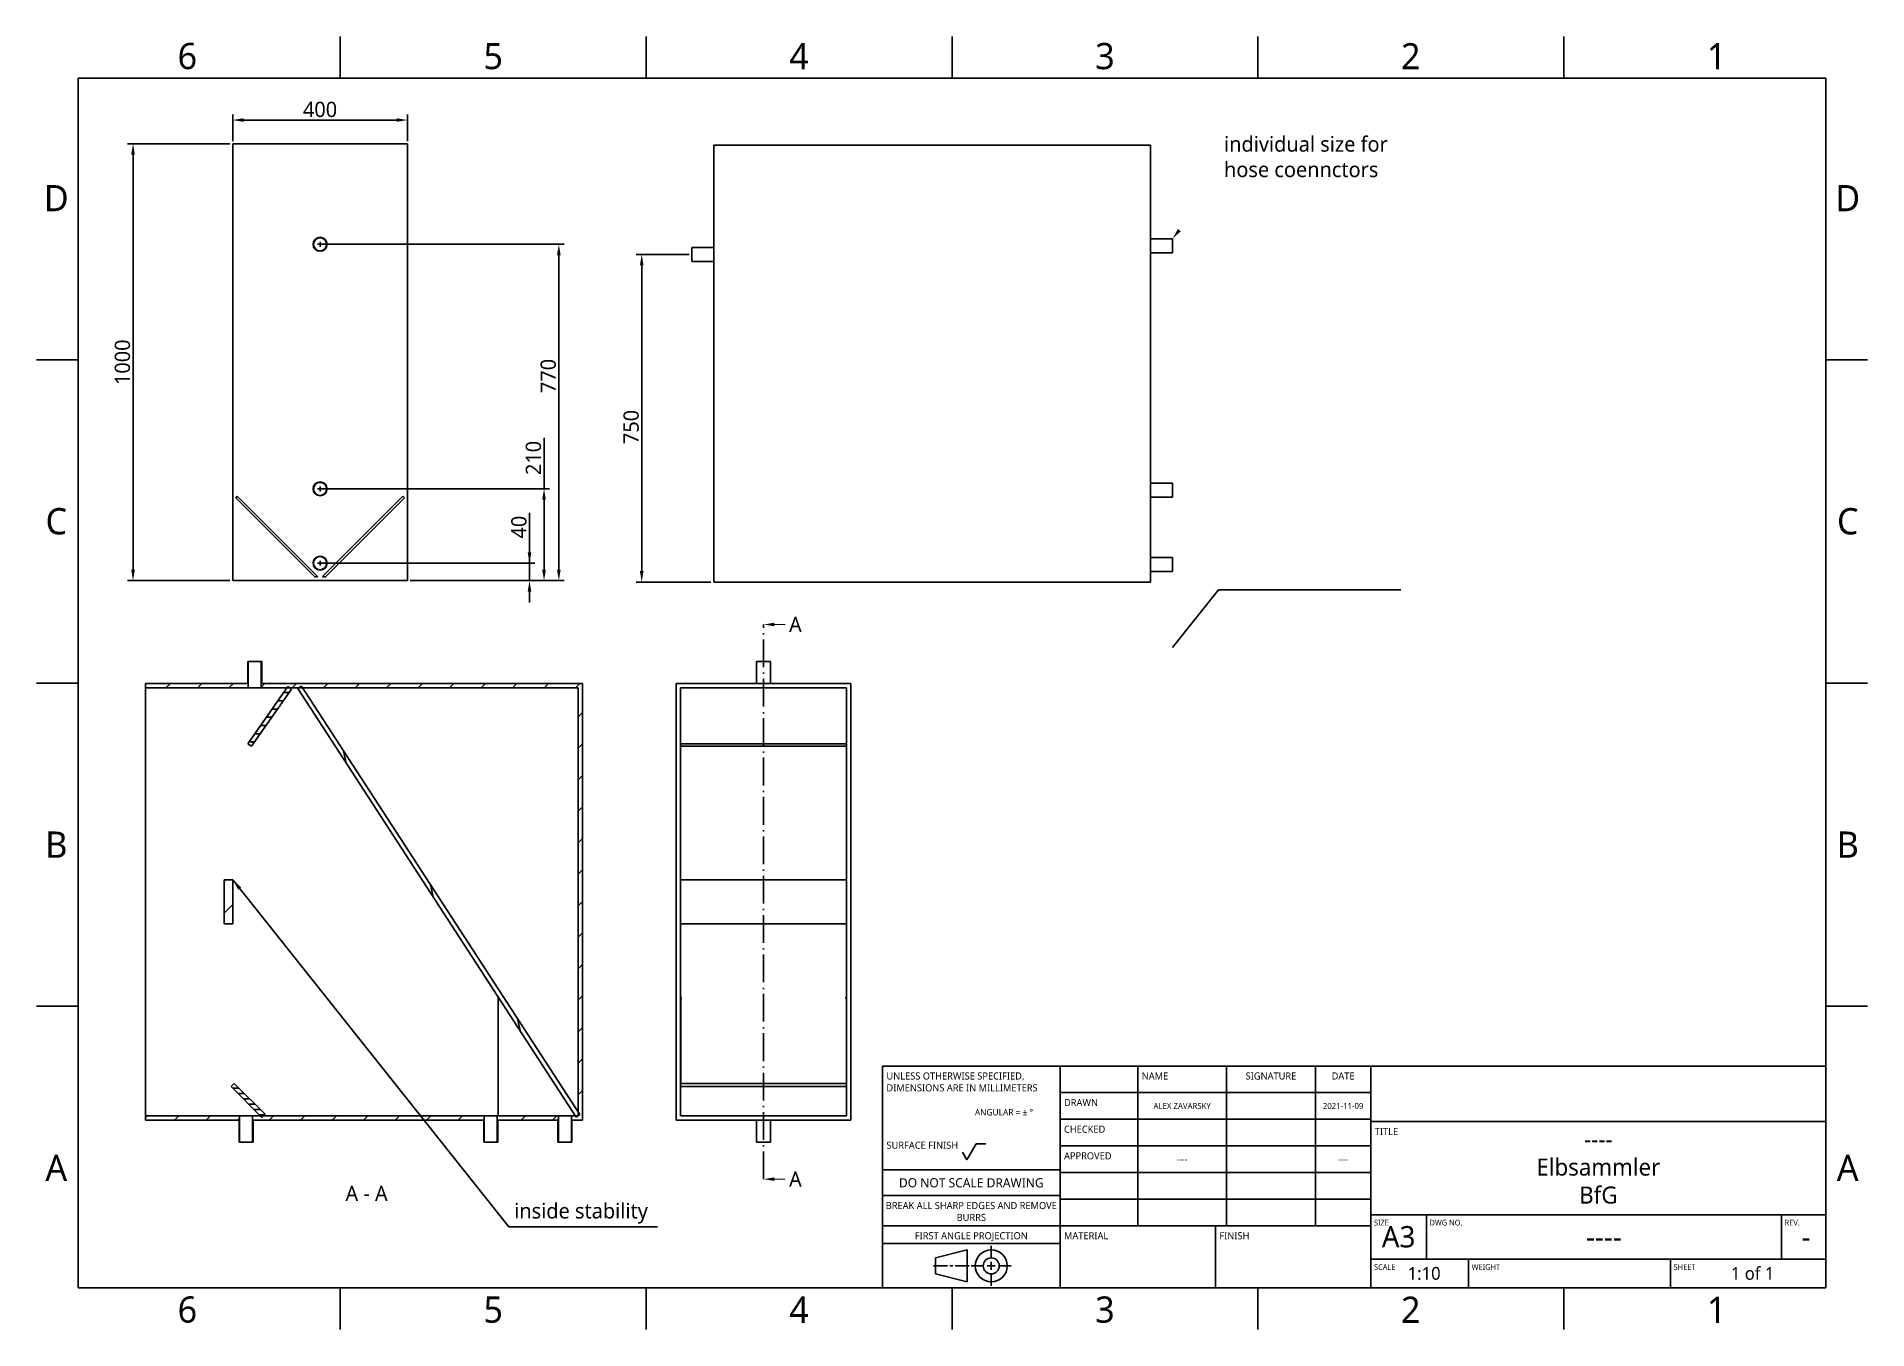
# Model space of a CAD drawing. Extents: x 1 to 420, y 0 to 296.
import ezdxf

# ---------------------------------------------------------------- set-up
doc = ezdxf.new("R2010")
doc.units = 0
doc.header["$LTSCALE"] = 12.7
doc.header["$MEASUREMENT"] = 0
doc.header["$PDMODE"] = 33
doc.header["$PDSIZE"] = 1
doc.linetypes.add('ONS_DASHDOT', pattern=[0.71, 0.5, -0.1, 0.01, -0.1])
doc.layers.get('DEFPOINTS').update_dxf_attribs({"linetype": 'CONTINUOUS'})
for name, color, linetype in [('ANNOTATION_TEXT', 7, 'CONTINUOUS'), ('BORDER_FRAME', 7, 'CONTINUOUS'), ('BORDER_ZONES', 7, 'CONTINUOUS'), ('CENTERMARKS', 7, 'CONTINUOUS'), ('SECTION_CUTTING_LINE', 7, 'ONS_DASHDOT'), ('TITLE_BLOCK', 7, 'CONTINUOUS'), ('VIEW_HATCHES', 7, 'CONTINUOUS'), ('VISIBLE', 7, 'CONTINUOUS')]:
    doc.layers.add(name, color=color, linetype=linetype)
doc.styles.add('ONSHAPE-STANDARD', font='NotoSans-Regular.ttf')
doc.styles.add('ONSHAPE-STANDARD-DIMENSION', font='')
doc.styles.add('ONSHAPE-STANDARD-FIELDS', font='')
doc.styles.add('ONSHAPE-STANDARD-NOTESTYLE', font='Noto Sans', dxfattribs={"height": 3.5})
doc.styles.add('ONSHAPE-STANDARD-VIEW-LABE', font='NotoSans-Regular.ttf', dxfattribs={"height": 3.5})
doc.styles.get('ONSHAPE-STANDARD-DIMENSION').set_extended_font_data('Noto Sans')
doc.styles.get('ONSHAPE-STANDARD-FIELDS').set_extended_font_data('Noto Sans')
doc.dimstyles.new('ONSHAPE-ISO-25$0', dxfattribs={"dimtxt": 3.5, "dimasz": 2.5, "dimexe": 1.25, "dimexo": 0.625, "dimtad": 1, "dimtxsty": 'ONSHAPE-STANDARD-DIMENSION', "dimcen": 2.5, "dimclrd": 7, "dimclre": 7, "dimclrt": 7, "dimadec": 1, "dimazin": 3, "dimtfac": 1, "dimtmove": 0, "dimatfit": 3})
pattern_1 = [(45, (75.83, 48.396), (-3.60555, 3.60555), [])]

# ---------------------------------------------------------------- blocks, each defined once
blk = doc.blocks.new('*D1')
at = {"layer": 'ANNOTATION_TEXT', "color": 7}
for p, q in [((45.25, 271.94), (21.82, 271.94)), ((23.07, 269.44), (23.07, 174.44)), ((45.25, 171.94), (21.82, 171.94))]:
    blk.add_line(p, q, dxfattribs=at)
for points in [[(23.49, 269.44), (22.65, 269.44), (23.07, 271.94)], [(22.65, 174.44), (23.49, 174.44), (23.07, 171.94)]]:
    blk.add_solid(points, dxfattribs=at)
at = {"layer": 'DEFPOINTS', "color": 0}
for p in [(45.87, 271.94), (23.07, 171.94), (23.07, 171.94), (45.87, 171.94)]:
    blk.add_point(p, dxfattribs=at)
at = {"layer": 'ANNOTATION_TEXT', "color": 7, "insert": (20.65, 221.94), "char_height": 3.5, "attachment_point": 5, "rotation": 90, "style": 'ONSHAPE-STANDARD-DIMENSION'}
blk.add_mtext('1000', dxfattribs=at)
blk = doc.blocks.new('*D2')
at = {"layer": 'ANNOTATION_TEXT', "color": 7}
for p, q in [((45.87, 272.57), (45.87, 278.64)), ((83.37, 277.39), (48.37, 277.39)), ((85.87, 272.57), (85.87, 278.64))]:
    blk.add_line(p, q, dxfattribs=at)
for points in [[(48.37, 277.81), (48.37, 276.98), (45.87, 277.39)], [(83.37, 276.98), (83.37, 277.81), (85.87, 277.39)]]:
    blk.add_solid(points, dxfattribs=at)
at = {"layer": 'DEFPOINTS', "color": 0}
for p in [(45.87, 277.39), (45.87, 277.39), (45.87, 271.94), (85.87, 271.94)]:
    blk.add_point(p, dxfattribs=at)
at = {"layer": 'ANNOTATION_TEXT', "color": 7, "insert": (65.87, 279.81), "char_height": 3.5, "attachment_point": 5, "style": 'ONSHAPE-STANDARD-DIMENSION'}
blk.add_mtext('400', dxfattribs=at)
blk = doc.blocks.new('*D3')
at = {"layer": 'ANNOTATION_TEXT', "color": 7}
for p, q in [((113.81, 175.94), (113.81, 187.44)), ((113.81, 178.44), (113.81, 180.94)), ((66.5, 175.94), (115.06, 175.94)), ((86.5, 171.94), (115.06, 171.94)), ((113.81, 175.94), (113.81, 171.94)), ((113.81, 169.44), (113.81, 166.94))]:
    blk.add_line(p, q, dxfattribs=at)
for points in [[(113.39, 178.44), (114.22, 178.44), (113.81, 175.94)], [(114.22, 169.44), (113.39, 169.44), (113.81, 171.94)]]:
    blk.add_solid(points, dxfattribs=at)
at = {"layer": 'DEFPOINTS', "color": 0}
for p in [(65.87, 175.94), (85.87, 171.94), (113.81, 171.94), (113.81, 171.94)]:
    blk.add_point(p, dxfattribs=at)
at = {"layer": 'ANNOTATION_TEXT', "color": 7, "insert": (111.39, 184.19), "char_height": 3.5, "attachment_point": 5, "rotation": 90, "style": 'ONSHAPE-STANDARD-DIMENSION'}
blk.add_mtext('40', dxfattribs=at)
blk = doc.blocks.new('*D4')
at = {"layer": 'ANNOTATION_TEXT', "color": 7}
for p, q in [((117.13, 192.94), (117.13, 204.6)), ((66.5, 192.94), (118.38, 192.94)), ((117.13, 190.44), (117.13, 174.44)), ((86.5, 171.94), (113.75, 171.94)), ((113.87, 171.94), (118.38, 171.94))]:
    blk.add_line(p, q, dxfattribs=at)
for points in [[(117.55, 190.44), (116.71, 190.44), (117.13, 192.94)], [(116.71, 174.44), (117.55, 174.44), (117.13, 171.94)]]:
    blk.add_solid(points, dxfattribs=at)
at = {"layer": 'DEFPOINTS', "color": 0}
for p in [(65.87, 192.94), (85.87, 171.94), (117.13, 171.94), (117.13, 171.94)]:
    blk.add_point(p, dxfattribs=at)
at = {"layer": 'ANNOTATION_TEXT', "color": 7, "insert": (114.71, 200.02), "char_height": 3.5, "attachment_point": 5, "rotation": 90, "style": 'ONSHAPE-STANDARD-DIMENSION'}
blk.add_mtext('210', dxfattribs=at)
blk = doc.blocks.new('*D5')
at = {"layer": 'ANNOTATION_TEXT', "color": 7}
for p, q in [((66.5, 248.94), (121.77, 248.94)), ((120.52, 246.44), (120.52, 174.44)), ((86.5, 171.94), (113.75, 171.94)), ((113.87, 171.94), (121.77, 171.94))]:
    blk.add_line(p, q, dxfattribs=at)
for points in [[(120.94, 246.44), (120.1, 246.44), (120.52, 248.94)], [(120.1, 174.44), (120.94, 174.44), (120.52, 171.94)]]:
    blk.add_solid(points, dxfattribs=at)
at = {"layer": 'DEFPOINTS', "color": 0}
for p in [(65.87, 248.94), (85.87, 171.94), (120.52, 171.94), (120.52, 171.94)]:
    blk.add_point(p, dxfattribs=at)
at = {"layer": 'ANNOTATION_TEXT', "color": 7, "insert": (118.1, 218.8), "char_height": 3.5, "attachment_point": 5, "rotation": 90, "style": 'ONSHAPE-STANDARD-DIMENSION'}
blk.add_mtext('770', dxfattribs=at)
blk = doc.blocks.new('*D6')
at = {"layer": 'ANNOTATION_TEXT', "color": 7}
for p, q in [((150.34, 246.62), (138.24, 246.62)), ((139.49, 244.12), (139.49, 174.12)), ((155.34, 171.62), (138.24, 171.62))]:
    blk.add_line(p, q, dxfattribs=at)
for points in [[(139.91, 244.12), (139.07, 244.12), (139.49, 246.62)], [(139.07, 174.12), (139.91, 174.12), (139.49, 171.62)]]:
    blk.add_solid(points, dxfattribs=at)
at = {"layer": 'DEFPOINTS', "color": 0}
for p in [(150.96, 246.62), (139.49, 171.62), (139.49, 171.62), (155.96, 171.62)]:
    blk.add_point(p, dxfattribs=at)
at = {"layer": 'ANNOTATION_TEXT', "color": 7, "insert": (137.07, 207.12), "char_height": 3.5, "attachment_point": 5, "rotation": 90, "style": 'ONSHAPE-STANDARD-DIMENSION'}
blk.add_mtext('750', dxfattribs=at)

msp = doc.modelspace()

# ---------------------------------------------------------------- hatches: boundary and pattern name
at = {"layer": 'VIEW_HATCHES'}
h = msp.add_hatch(dxfattribs=at)
h.set_pattern_fill('ANSI31', color=256, scale=40.792156, style=0, pattern_type=2)
h.set_pattern_definition(pattern_1)
edge = h.paths.add_edge_path(flags=0)
edge.add_line((25.9269, 148.3958), (25.9269, 147.3958))
edge.add_line((49.4269, 147.3958), (25.9269, 147.3958))
edge.add_line((49.4269, 147.3958), (49.4269, 153.3958))
edge.add_line((49.4269, 153.3958), (49.3269, 153.3958))
edge.add_line((49.3269, 148.3958), (49.3269, 153.3958))
edge.add_line((49.3269, 148.3958), (25.9269, 148.3958))
h = msp.add_hatch(dxfattribs=at)
h.set_pattern_fill('ANSI31', color=256, scale=40.792156, style=0, pattern_type=2)
h.set_pattern_definition(pattern_1)
edge = h.paths.add_edge_path(flags=0)
edge.add_line((52.5269, 153.3958), (52.4269, 153.3958))
edge.add_line((52.4269, 153.3958), (52.4269, 147.3958))
edge.add_line((124.9269, 147.3958), (52.4269, 147.3958))
edge.add_line((124.9269, 147.3958), (124.9269, 49.3958))
edge.add_line((124.9269, 49.3958), (123.4269, 49.3958))
edge.add_line((123.4269, 49.3958), (123.4269, 43.3958))
edge.add_line((123.4269, 43.3958), (123.5269, 43.3958))
edge.add_line((123.5269, 48.3958), (123.5269, 43.3958))
edge.add_line((125.9269, 48.3958), (123.5269, 48.3958))
edge.add_line((125.9269, 148.3958), (125.9269, 48.3958))
edge.add_line((125.9269, 148.3958), (52.5269, 148.3958))
edge.add_line((52.5269, 153.3958), (52.5269, 148.3958))
h = msp.add_hatch(dxfattribs=at)
h.set_pattern_fill('ANSI31', color=256, scale=15.060573, angle=135.000009, style=0, pattern_type=2)
h.set_pattern_definition([(180, (75.8298, 48.3958), (3e-07, -1.88257), [])])
edge = h.paths.add_edge_path(flags=0)
edge.add_line((58.5173, 147.6826), (49.3401, 134.5762))
edge.add_line((49.3401, 134.5762), (50.1593, 134.0026))
edge.add_line((59.3365, 147.109), (50.1593, 134.0026))
edge.add_line((58.5173, 147.6826), (59.3365, 147.109))
h = msp.add_hatch(dxfattribs=at)
h.set_pattern_fill('ANSI31', color=256, scale=104.812664, angle=57.000009, style=0, pattern_type=2)
h.set_pattern_definition([(102, (75.83, 48.396), (-12.8153, -2.724), [])])
edge = h.paths.add_edge_path(flags=0)
edge.add_line((60.7848, 147.2479), (124.5076, 49.1235))
edge.add_line((124.5076, 49.1235), (125.3462, 49.6681))
edge.add_line((61.6235, 147.7926), (125.3462, 49.6681))
edge.add_line((60.7848, 147.2479), (61.6235, 147.7926))
h = msp.add_hatch(dxfattribs=at)
h.set_pattern_fill('ANSI31', color=256, scale=40.792156, style=0, pattern_type=2)
h.set_pattern_definition(pattern_1)
edge = h.paths.add_edge_path(flags=0)
edge.add_line((43.9269, 93.3958), (45.9269, 93.3958))
edge.add_line((45.9269, 93.3958), (45.9269, 103.3958))
edge.add_line((43.9269, 103.3958), (45.9269, 103.3958))
edge.add_line((43.9269, 93.3958), (43.9269, 103.3958))
h = msp.add_hatch(dxfattribs=at)
h.set_pattern_fill('ANSI31', color=256, scale=9.777778, angle=135.000009, style=0, pattern_type=2)
h.set_pattern_definition([(180, (75.8298, 48.3958), (2e-07, -1.22222), [])])
edge = h.paths.add_edge_path(flags=0)
edge.add_line((53.2805, 49.7494), (46.2094, 56.8204))
edge.add_line((46.2094, 56.8204), (45.5023, 56.1133))
edge.add_line((52.5734, 49.0423), (45.5023, 56.1133))
edge.add_line((53.2805, 49.7494), (52.5734, 49.0423))
h = msp.add_hatch(dxfattribs=at)
h.set_pattern_fill('ANSI31', color=256, scale=40.792156, style=0, pattern_type=2)
h.set_pattern_definition(pattern_1)
edge = h.paths.add_edge_path(flags=0)
edge.add_line((25.9269, 49.3958), (25.9269, 48.3958))
edge.add_line((47.3269, 48.3958), (25.9269, 48.3958))
edge.add_line((47.3269, 43.3958), (47.3269, 48.3958))
edge.add_line((47.3269, 43.3958), (47.4269, 43.3958))
edge.add_line((47.4269, 43.3958), (47.4269, 49.3958))
edge.add_line((47.4269, 49.3958), (25.9269, 49.3958))
h = msp.add_hatch(dxfattribs=at)
h.set_pattern_fill('ANSI31', color=256, scale=40.792156, style=0, pattern_type=2)
h.set_pattern_definition(pattern_1)
edge = h.paths.add_edge_path(flags=0)
edge.add_line((103.3269, 43.3958), (103.4269, 43.3958))
edge.add_line((103.4269, 43.3958), (103.4269, 49.3958))
edge.add_line((103.4269, 49.3958), (50.4269, 49.3958))
edge.add_line((50.4269, 49.3958), (50.4269, 43.3958))
edge.add_line((50.4269, 43.3958), (50.5269, 43.3958))
edge.add_line((50.5269, 48.3958), (50.5269, 43.3958))
edge.add_line((103.3269, 48.3958), (50.5269, 48.3958))
edge.add_line((103.3269, 43.3958), (103.3269, 48.3958))
h = msp.add_hatch(dxfattribs=at)
h.set_pattern_fill('ANSI31', color=256, scale=40.792156, style=0, pattern_type=2)
h.set_pattern_definition(pattern_1)
edge = h.paths.add_edge_path(flags=0)
edge.add_line((120.3269, 43.3958), (120.4269, 43.3958))
edge.add_line((120.4269, 43.3958), (120.4269, 49.3958))
edge.add_line((120.4269, 49.3958), (106.4269, 49.3958))
edge.add_line((106.4269, 49.3958), (106.4269, 43.3958))
edge.add_line((106.4269, 43.3958), (106.5269, 43.3958))
edge.add_line((106.5269, 48.3958), (106.5269, 43.3958))
edge.add_line((120.3269, 48.3958), (106.5269, 48.3958))
edge.add_line((120.3269, 43.3958), (120.3269, 48.3958))

# ---------------------------------------------------------------- linework, layer by layer
at = {"layer": 'ANNOTATION_TEXT', "extrusion": (0, -0.603702, 0.79721)}
msp.add_lwpolyline([(260.9602, 196.4589), (271.5103, 213.0233), (313.2459, 213.0233)], dxfattribs=at)
at = {"layer": 'ANNOTATION_TEXT'}
msp.add_lwpolyline([(45.9269, 103.3958), (109.0498, 23.9894), (143.073, 23.9894)], dxfattribs=at)
for points in [[(262.8462, 251.9125), (260.9602, 250.2194), (262.1951, 252.4326)], [(47.1564, 101.1795), (45.9269, 103.3958), (47.8088, 101.6981)]]:
    msp.add_solid(points, dxfattribs=at)
at = {"layer": 'BORDER_FRAME'}
for p, q in [((10.5, 10), (10.5, 287)), ((10.5, 287), (410.5, 287)), ((410.5, 287), (410.5, 10)), ((410.5, 10), (10.5, 10))]:
    msp.add_line(p, q, dxfattribs=at)
at = {"layer": 'BORDER_ZONES'}
for p, q in [((70.5, 287), (70.5, 296.5)), ((140.5, 287), (140.5, 296.5)), ((210.5, 287), (210.5, 296.5)), ((280.5, 287), (280.5, 296.5)), ((350.5, 287), (350.5, 296.5)), ((10.5, 222.5), (1, 222.5)), ((410.5, 222.5), (420, 222.5)), ((10.5, 148.5), (1, 148.5)), ((410.5, 148.5), (420, 148.5)), ((10.5, 74.5), (1, 74.5)), ((410.5, 74.5), (420, 74.5)), ((70.5, 10), (70.5, 0.5)), ((140.5, 10), (140.5, 0.5)), ((210.5, 10), (210.5, 0.5)), ((280.5, 10), (280.5, 0.5)), ((350.5, 10), (350.5, 0.5))]:
    msp.add_line(p, q, dxfattribs=at)
at = {"layer": 'CENTERMARKS', "linetype": 'CONTINUOUS'}
for p, q in [((65.3145, 248.9436), (66.4345, 248.9436)), ((65.8745, 248.3836), (65.8745, 249.5036)), ((65.3145, 192.9436), (66.4345, 192.9436)), ((65.8745, 192.3836), (65.8745, 193.5036)), ((65.8745, 175.3836), (65.8745, 176.5036)), ((65.3145, 175.9436), (66.4345, 175.9436))]:
    msp.add_line(p, q, dxfattribs=at)
at = {"layer": 'SECTION_CUTTING_LINE', "color": 7}
msp.add_line((167.3718, 34.8958), (167.3718, 161.8958), dxfattribs=at)
for points in [[(167.3718, 161.8958), (169.8718, 161.4791), (169.8718, 162.3125)], [(169.8718, 161.7916), (172.3718, 161.7916), (169.8718, 162), (172.3718, 162)], [(167.3718, 34.8958), (169.8718, 34.4791), (169.8718, 35.3125)], [(169.8718, 34.7916), (172.3718, 34.7916), (169.8718, 35), (172.3718, 35)]]:
    msp.add_solid(points, dxfattribs=at)
at = {"layer": 'TITLE_BLOCK'}
for p, q in [((194.6, 10), (194.6, 60.8)), ((194.6, 60.8), (235.24, 60.8)), ((235.24, 10), (235.24, 60.8)), ((235.24, 60.8), (306.36, 60.8)), ((253.02, 24.224), (253.02, 60.8)), ((273.34, 24.224), (273.34, 60.8)), ((293.66, 24.224), (293.66, 60.8)), ((306.36, 10), (306.36, 60.8)), ((306.36, 60.8), (410.5, 60.8)), ((235.24, 54.704), (306.36, 54.704)), ((235.24, 48.608), (306.36, 48.608)), ((306.36, 48.1), (410.5, 48.1)), ((213.904, 39.3298), (216.0376, 43.0253)), ((216.0376, 43.0253), (218.2728, 43.0253)), ((235.24, 42.512), (306.36, 42.512)), ((212.888, 41.0896), (213.904, 39.3298)), ((194.6, 37.0256), (235.24, 37.0256)), ((235.24, 36.416), (306.36, 36.416)), ((194.6, 31.1328), (235.24, 31.1328)), ((235.24, 30.32), (306.36, 30.32)), ((306.36, 26.764), (410.5, 26.764)), ((319.06, 16.604), (319.06, 26.764)), ((400.34, 16.604), (400.34, 26.764)), ((194.6, 24.224), (235.24, 24.224)), ((235.24, 24.224), (306.36, 24.224)), ((270.8, 10), (270.8, 24.224)), ((194.6, 20.16), (235.24, 20.16)), ((214.0056, 18.697), (206.6904, 16.8682)), ((206.6904, 16.8682), (206.6904, 13.2106)), ((214.0056, 11.3818), (214.0056, 18.697)), ((219.492, 16.8682), (219.492, 19.6114)), ((209.4336, 15.0394), (206.2332, 15.0394)), ((206.6904, 13.2106), (214.0056, 11.3818)), ((210.7138, 15.0394), (209.9822, 15.0394)), ((211.2624, 15.0394), (214.4628, 15.0394)), ((217.6632, 15.0394), (214.92, 15.0394)), ((220.4064, 15.0394), (218.5776, 15.0394)), ((219.492, 15.9538), (219.492, 14.125)), ((219.492, 13.2106), (219.492, 10.4674)), ((221.3208, 15.0394), (224.064, 15.0394)), ((306.36, 16.604), (410.5, 16.604)), ((328.712, 10), (328.712, 16.604)), ((374.94, 10), (374.94, 16.604)), ((194.6, 10), (235.24, 10))]:
    msp.add_line(p, q, dxfattribs=at)
for radius in [3.6576, 1.8288]:
    msp.add_circle((219.492, 15.0394), radius, dxfattribs=at)
at = {"layer": 'VISIBLE'}
for p, q in [((45.8745, 271.9436), (45.8745, 171.9436)), ((85.8745, 271.9436), (45.8745, 271.9436)), ((85.8745, 271.9436), (85.8745, 171.9436)), ((255.9602, 271.6194), (155.9602, 271.6194)), ((155.9602, 271.6194), (155.9602, 171.6194)), ((255.9602, 271.6194), (255.9602, 171.6194)), ((155.9602, 248.2194), (150.9602, 248.2194)), ((150.9602, 245.0194), (150.9602, 248.2194)), ((260.9602, 250.2194), (255.9602, 250.2194)), ((260.9602, 250.2194), (260.9602, 247.0194)), ((150.9602, 245.0194), (155.9602, 245.0194)), ((255.9602, 247.0194), (260.9602, 247.0194)), ((260.9602, 194.2194), (255.9602, 194.2194)), ((260.9602, 194.2194), (260.9602, 191.0194)), ((46.9286, 191.2419), (46.5751, 190.8884)), ((46.5751, 190.8884), (64.6439, 172.8195)), ((46.9286, 191.2419), (65.3134, 172.8572)), ((66.4355, 172.8572), (84.8203, 191.2419)), ((67.105, 172.8195), (85.1739, 190.8884)), ((85.1739, 190.8884), (84.8203, 191.2419)), ((255.9602, 191.0194), (260.9602, 191.0194)), ((260.9602, 177.2194), (255.9602, 177.2194)), ((260.9602, 177.2194), (260.9602, 174.0194)), ((85.8745, 171.9436), (45.8745, 171.9436)), ((64.6439, 172.8195), (65.2758, 172.8195)), ((65.3134, 172.8572), (65.2758, 172.8195)), ((66.4732, 172.8195), (66.4355, 172.8572)), ((67.105, 172.8195), (66.4732, 172.8195)), ((255.9602, 174.0194), (260.9602, 174.0194)), ((255.9602, 171.6194), (155.9602, 171.6194)), ((49.4269, 153.3958), (49.3269, 153.3958)), ((49.3269, 148.3958), (49.3269, 153.3958)), ((49.4269, 147.3958), (49.4269, 153.3958)), ((49.4269, 153.3958), (52.4269, 153.3958)), ((52.5269, 153.3958), (52.4269, 153.3958)), ((52.4269, 153.3958), (52.4269, 147.3958)), ((52.5269, 153.3958), (52.5269, 148.3958)), ((165.7718, 153.3958), (165.7718, 148.3958)), ((165.7718, 153.3958), (168.9718, 153.3958)), ((168.9718, 148.3958), (168.9718, 153.3958)), ((25.9269, 148.3958), (25.9269, 147.3958)), ((49.3269, 148.3958), (25.9269, 148.3958)), ((25.9269, 49.3958), (25.9269, 147.3958)), ((49.4269, 147.3958), (25.9269, 147.3958)), ((58.5173, 147.6826), (49.3401, 134.5762)), ((49.4269, 147.3958), (52.4269, 147.3958)), ((59.3365, 147.109), (50.1593, 134.0026)), ((124.9269, 147.3958), (52.4269, 147.3958)), ((125.9269, 148.3958), (52.5269, 148.3958)), ((58.5173, 147.6826), (59.3365, 147.109)), ((60.7848, 147.2479), (61.6235, 147.7926)), ((60.7848, 147.2479), (124.5076, 49.1235)), ((61.6235, 147.7926), (125.3462, 49.6681)), ((124.9269, 147.3958), (124.9269, 49.3958)), ((125.9269, 148.3958), (125.9269, 48.3958)), ((147.3718, 48.3958), (147.3718, 148.3958)), ((187.3718, 148.3958), (147.3718, 148.3958)), ((186.3718, 147.3958), (148.3718, 147.3958)), ((148.3718, 49.3958), (148.3718, 147.3958)), ((186.3718, 49.3958), (186.3718, 147.3958)), ((187.3718, 48.3958), (187.3718, 148.3958)), ((49.3401, 134.5762), (50.1593, 134.0026)), ((186.3718, 134.5762), (148.3718, 134.5762)), ((186.3718, 134.0026), (148.3718, 134.0026)), ((43.9269, 93.3958), (43.9269, 103.3958)), ((43.9269, 103.3958), (45.9269, 103.3958)), ((45.9269, 93.3958), (45.9269, 103.3958)), ((148.3718, 103.3958), (186.3718, 103.3958)), ((43.9269, 93.3958), (45.9269, 93.3958)), ((148.3718, 93.3958), (186.3718, 93.3958)), ((106.6286, 49.3958), (106.6286, 76.3958)), ((106.6286, 76.3958), (106.7967, 76.3958)), ((148.4259, 76.3958), (148.3718, 76.3958)), ((148.4259, 56.8204), (148.4259, 76.3958)), ((148.4259, 76.3958), (148.6649, 76.3958)), ((186.0786, 76.3958), (186.3176, 76.3958)), ((186.3176, 56.8204), (186.3176, 76.3958)), ((186.3718, 76.3958), (186.3176, 76.3958)), ((46.2094, 56.8204), (45.5023, 56.1133)), ((52.5734, 49.0423), (45.5023, 56.1133)), ((53.2805, 49.7494), (46.2094, 56.8204)), ((186.3718, 56.8204), (148.3718, 56.8204)), ((186.3718, 56.1133), (148.3718, 56.1133)), ((25.9269, 49.3958), (25.9269, 48.3958)), ((47.4269, 49.3958), (25.9269, 49.3958)), ((47.3269, 48.3958), (25.9269, 48.3958)), ((47.3269, 43.3958), (47.3269, 48.3958)), ((47.4269, 43.3958), (47.4269, 49.3958)), ((47.4269, 49.3958), (50.4269, 49.3958)), ((50.4269, 49.3958), (50.4269, 43.3958)), ((103.4269, 49.3958), (50.4269, 49.3958)), ((50.5269, 48.3958), (50.5269, 43.3958)), ((103.3269, 48.3958), (50.5269, 48.3958)), ((53.2805, 49.7494), (52.5734, 49.0423)), ((103.3269, 43.3958), (103.3269, 48.3958)), ((103.4269, 43.3958), (103.4269, 49.3958)), ((103.4269, 49.3958), (106.4269, 49.3958)), ((106.4269, 49.3958), (106.4269, 43.3958)), ((120.4269, 49.3958), (106.4269, 49.3958)), ((120.3269, 48.3958), (106.5269, 48.3958)), ((106.5269, 48.3958), (106.5269, 43.3958)), ((120.3269, 43.3958), (120.3269, 48.3958)), ((120.4269, 43.3958), (120.4269, 49.3958)), ((120.4269, 49.3958), (123.4269, 49.3958)), ((124.9269, 49.3958), (123.4269, 49.3958)), ((123.4269, 49.3958), (123.4269, 43.3958)), ((123.5269, 48.3958), (123.5269, 43.3958)), ((125.9269, 48.3958), (123.5269, 48.3958)), ((124.5076, 49.1235), (125.3462, 49.6681)), ((187.3718, 48.3958), (147.3718, 48.3958)), ((186.3718, 49.3958), (148.3718, 49.3958)), ((165.7718, 48.3958), (165.7718, 43.3958)), ((168.9718, 43.3958), (168.9718, 48.3958)), ((47.3269, 43.3958), (47.4269, 43.3958)), ((50.4269, 43.3958), (47.4269, 43.3958)), ((50.4269, 43.3958), (50.5269, 43.3958)), ((103.3269, 43.3958), (103.4269, 43.3958)), ((106.4269, 43.3958), (103.4269, 43.3958)), ((106.4269, 43.3958), (106.5269, 43.3958)), ((120.3269, 43.3958), (120.4269, 43.3958)), ((123.4269, 43.3958), (120.4269, 43.3958)), ((123.4269, 43.3958), (123.5269, 43.3958)), ((168.9718, 43.3958), (165.7718, 43.3958))]:
    msp.add_line(p, q, dxfattribs=at)
for centre, radius in [((65.8745, 248.9436), 1.6), ((65.8745, 248.9436), 1.5), ((65.8745, 192.9436), 1.6), ((65.8745, 192.9436), 1.5), ((65.8745, 175.9436), 1.6), ((65.8745, 175.9436), 1.5)]:
    msp.add_circle(centre, radius, dxfattribs=at)

# ---------------------------------------------------------------- texts
at = {"layer": 'ANNOTATION_TEXT', "char_height": 3.5, "attachment_point": 4, "style": 'ONSHAPE-STANDARD-NOTESTYLE'}
for s, insert, width in [('individual size for\\Phose coennctors', (272.7603, 268.9631), 40.485559), ('inside stability', (110.2998, 27.0559), 32.773161)]:
    msp.add_mtext(s, dxfattribs=dict(at, insert=insert, width=width))
at = {"layer": 'ANNOTATION_TEXT', "color": 7, "insert": (75.9269, 33.3958), "char_height": 3.5, "attachment_point": 2, "style": 'ONSHAPE-STANDARD-VIEW-LABE'}
msp.add_mtext(' A - A ', dxfattribs=at)
at = {"layer": 'BORDER_ZONES', "char_height": 6, "attachment_point": 5, "style": 'ONSHAPE-STANDARD'}
for s, insert in [('6', (35.5, 292)), ('5', (105.5, 292)), ('4', (175.5, 292)), ('3', (245.5, 292)), ('2', (315.5, 292)), ('1', (385.5, 292)), ('D', (5.5, 259.5)), ('D', (415.5, 259.5)), ('C', (5.5, 185.5)), ('C', (415.5, 185.5)), ('B', (5.5, 111.5)), ('B', (415.5, 111.5)), ('A', (5.5, 37.5)), ('A', (415.5, 37.5)), ('6', (35.5, 5)), ('5', (105.5, 5)), ('4', (175.5, 5)), ('3', (245.5, 5)), ('2', (315.5, 5)), ('1', (385.5, 5))]:
    msp.add_mtext(s, dxfattribs=dict(at, insert=insert))
at = {"layer": 'SECTION_CUTTING_LINE', "color": 7, "char_height": 3.5, "width": 3.120913, "attachment_point": 1, "style": 'ONSHAPE-STANDARD'}
for insert in [(173.2051, 163.6458), (173.2051, 36.6458)]:
    msp.add_mtext('\\fNoto Sans|b0|i0|c0|p0;\\W1.0000000000;\\T1.0000000000;\\o\\lA', dxfattribs=dict(at, insert=insert))
at = {"layer": 'TITLE_BLOCK'}
for s, insert, char_height, width, attachment_point, style in [('UNLESS OTHERWISE SPECIFIED, DIMENSIONS ARE IN MILLIMETERS', (195.4941, 59.337), 1.6256, 39.8272, 1, 'ONSHAPE-STANDARD'), ('NAME', (253.9141, 59.337), 1.6256, 19.9136, 1, 'ONSHAPE-STANDARD'), ('SIGNATURE', (283.5, 59.337), 1.6256, 19.9136, 2, 'ONSHAPE-STANDARD'), ('DATE', (300.01, 59.337), 1.6256, 12.446, 2, 'ONSHAPE-STANDARD'), ('^JANGULAR = ± °^J', (215.7247, 53.3873), 1.46304, 19.9136, 1, 'ONSHAPE-STANDARD'), ('DRAWN', (236.1341, 53.241), 1.6256, 17.4244, 1, 'ONSHAPE-STANDARD'), ('ALEX ZAVARSKY', (263.18, 51.656), 1.365504, 20.32, 5, 'ONSHAPE-STANDARD-FIELDS'), ('2021-11-09', (300.01, 51.656), 1.3655, 12.7, 5, 'ONSHAPE-STANDARD-FIELDS'), ('CHECKED', (236.1341, 47.145), 1.6256, 17.4244, 1, 'ONSHAPE-STANDARD'), ('TITLE', (307.2541, 46.637), 1.6256, 12.446, 1, 'ONSHAPE-STANDARD'), ('SURFACE FINISH', (195.4941, 43.4874), 1.6256, 19.9136, 1, 'ONSHAPE-STANDARD'), ('----', (358.43, 44.036), 3.90144, 93.98, 5, 'ONSHAPE-STANDARD-FIELDS'), ('APPROVED', (236.1341, 41.049), 1.6256, 17.4244, 1, 'ONSHAPE-STANDARD'), ('----', (263.18, 39.464), 1.3655, 20.32, 5, 'ONSHAPE-STANDARD-FIELDS'), ('----', (300.01, 39.464), 1.3655, 12.7, 5, 'ONSHAPE-STANDARD-FIELDS'), ('Elbsammler', (358.43, 37.6352), 3.90144, 93.98, 5, 'ONSHAPE-STANDARD-FIELDS'), ('DO NOT SCALE DRAWING', (214.92, 35.1236), 2.11328, 39.8272, 2, 'ONSHAPE-STANDARD'), ('BREAK ALL SHARP EDGES AND REMOVE BURRS', (214.92, 29.6698), 1.6256, 39.8272, 2, 'ONSHAPE-STANDARD'), ('BfG', (358.43, 31.2344), 3.90144, 93.98, 5, 'ONSHAPE-STANDARD-FIELDS'), ('SIZE', (307.0753, 25.5936), 1.30048, 12.446, 1, 'ONSHAPE-STANDARD'), ('DWG NO.', (319.7753, 25.5936), 1.30048, 79.6544, 1, 'ONSHAPE-STANDARD'), ('REV.', (401.0553, 25.5936), 1.30048, 9.9568, 1, 'ONSHAPE-STANDARD'), ('FIRST ANGLE PROJECTION', (214.92, 22.761), 1.6256, 39.8272, 2, 'ONSHAPE-STANDARD'), ('MATERIAL', (236.1341, 22.761), 1.6256, 34.8488, 1, 'ONSHAPE-STANDARD'), ('FINISH', (271.6941, 22.761), 1.6256, 34.8488, 1, 'ONSHAPE-STANDARD'), ('A3', (312.71, 21.684), 4.8768, 12.7, 5, 'ONSHAPE-STANDARD-FIELDS'), ('----', (359.7, 21.684), 4.8768, 81.28, 5, 'ONSHAPE-STANDARD-FIELDS'), ('-', (405.928, 21.684), 4.8768, 9.144, 5, 'ONSHAPE-STANDARD-FIELDS'), ('SCALE', (307.0753, 15.4336), 1.30048, 21.90496, 1, 'ONSHAPE-STANDARD'), ('1:10', (318.552, 13.302), 2.92608, 20.32, 5, 'ONSHAPE-STANDARD-FIELDS'), ('WEIGHT', (329.4273, 15.4336), 1.30048, 45.30344, 1, 'ONSHAPE-STANDARD'), ('SHEET', (375.6553, 15.4336), 1.30048, 34.8488, 1, 'ONSHAPE-STANDARD'), ('1 of 1', (393.736, 13.302), 2.92608, 33.528, 5, 'ONSHAPE-STANDARD-FIELDS')]:
    msp.add_mtext(s, dxfattribs=dict(at, insert=insert, char_height=char_height, width=width, attachment_point=attachment_point, style=style))

# ---------------------------------------------------------------- dimensions: what is measured, and where the dimension line sits
at = {"layer": 'ANNOTATION_TEXT'}
dim = msp.add_linear_dim(base=(45.8745, 277.3942), p1=(85.8745, 271.9436, -2.5), p2=(45.8745, 271.9436, -2.5), dimstyle='ONSHAPE-ISO-25$0', override={"dimlfac": 10, "dimpost": ''}, dxfattribs=at)
dim.commit()
dim.dimension.update_dxf_attribs({"geometry": '*D2', "text_midpoint": (65.8745, 277.3942), "dimtype": 160})
for base, p1, p2, picture, middle in [((23.0705, 171.9436), (45.8745, 271.9436, -2.5), (45.8745, 171.9436, -2.5), '*D1', (23.0705, 221.9436)), ((120.5212, 171.9436), (65.8745, 248.9436, 2.5), (85.8745, 171.9436, -2.5), '*D5', (120.5212, 218.7973)), ((139.4911, 171.6194), (150.9602, 246.6194, -10), (155.9602, 171.6194, 10), '*D6', (139.4911, 207.1235)), ((117.1316, 171.9436), (65.8745, 192.9436, 2.5), (85.8745, 171.9436, -2.5), '*D4', (117.1316, 200.0204)), ((113.8078, 171.9436), (65.8745, 175.9436, 2.5), (85.8745, 171.9436, -2.5), '*D3', (113.8078, 184.1901))]:
    dim = msp.add_linear_dim(base=base, p1=p1, p2=p2, angle=90, dimstyle='ONSHAPE-ISO-25$0', override={"dimlfac": 10, "dimpost": ''}, dxfattribs=at)
    dim.commit()
    dim.dimension.update_dxf_attribs({"geometry": picture, "text_midpoint": middle, "dimtype": 160})

doc.saveas('drawing.dxf')
